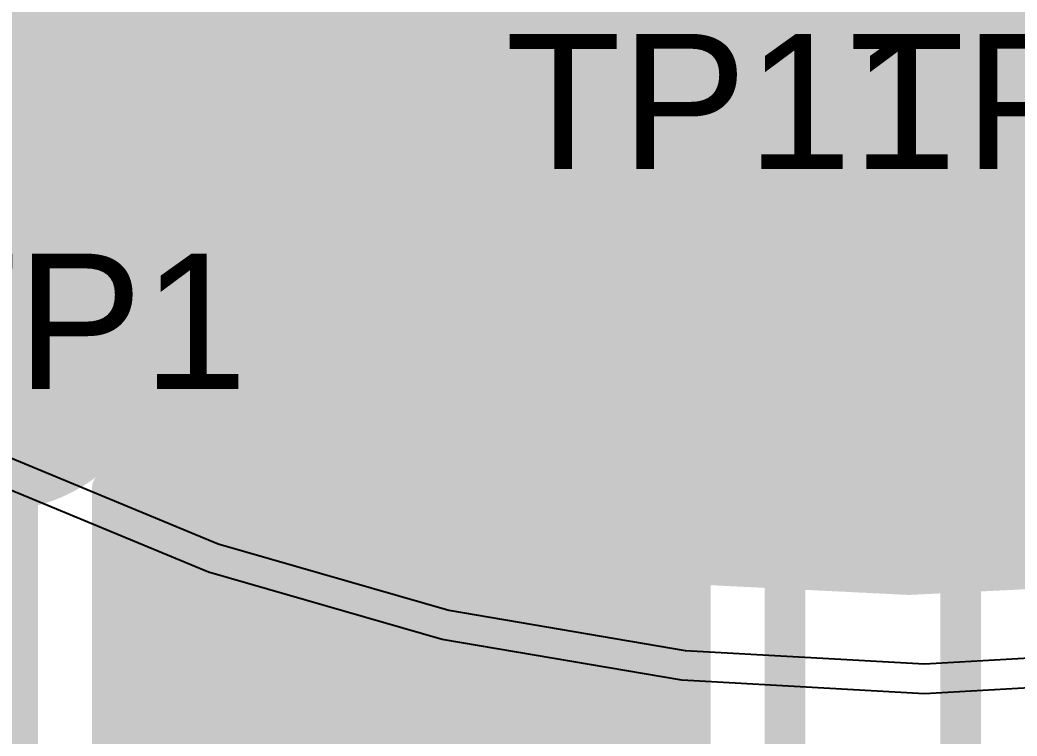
# Model space of a CAD drawing. Header units: inches. Extents: x 0 to 215, y 0 to 215.
# Drawn here: x 0.3173 to 0.4625, y 0.2854 to 0.3897 of the extents above; entities that cross this region are included whole.
import ezdxf

# ---------------------------------------------------------------- set-up
doc = ezdxf.new("R2010")
doc.units = ezdxf.units.IN
doc.header["$MEASUREMENT"] = 0
for name, color, linetype in [('BottomLayer', 5, 'Continuous'), ('BottomOverlay', 54, 'Continuous'), ('BottomPaste', 16, 'Continuous'), ('BottomSolder', 6, 'Continuous'), ('TopLayer', 1, 'Continuous'), ('TopOverlay', 2, 'Continuous'), ('TopPaste', 8, 'Continuous'), ('TopSolder', 216, 'Continuous')]:
    doc.layers.add(name, color=color, linetype=linetype)
doc.styles.add('Arial', font='', dxfattribs={"height": 0.2})
doc.styles.get('Arial').set_extended_font_data('Arial')

# ---------------------------------------------------------------- blocks, each defined once
blk = doc.blocks.new('T___P_____2')
at = {"layer": 'TopLayer'}
h = blk.add_hatch(color=1, dxfattribs=at)
edge = h.paths.add_edge_path()
edge.add_arc((0, 0), 0.01969, 0, 360)
at = {"layer": 'TopPaste'}
h = blk.add_hatch(color=8, dxfattribs=at)
edge = h.paths.add_edge_path()
edge.add_arc((0, 0), 0.01969, 0, 360)
at = {"layer": 'TopSolder'}
h = blk.add_hatch(color=216, dxfattribs=at)
edge = h.paths.add_edge_path()
edge.add_arc((0, 0), 0.02369, 0, 360)
blk = doc.blocks.new('BF82192__10')
at = {"layer": 'BottomLayer'}
blk.add_hatch(color=5, dxfattribs=at).paths.add_polyline_path([(-0.09803, -0.31102), (-0.09803, -0.27953), (-0.07441, -0.27953), (-0.07441, -0.31102)])
at = {"layer": 'BottomPaste'}
blk.add_hatch(color=16, dxfattribs=at).paths.add_polyline_path([(-0.09803, -0.31102), (-0.09803, -0.27953), (-0.07441, -0.27953), (-0.07441, -0.31102)])
at = {"layer": 'BottomSolder'}
blk.add_hatch(color=6, dxfattribs=at).paths.add_polyline_path([(-0.10203, -0.31502), (-0.10203, -0.27553), (-0.07041, -0.27553), (-0.07041, -0.31502)])
at = {"layer": 'BottomOverlay'}
blk.add_lwpolyline([(0.29565, -0.08636, 0.01, 0.01, -1), (-0.2949, -0.08636, 0.01, 0.01, 0)], format="xyseb", dxfattribs=at)
blk.add_lwpolyline([(0.29565, -0.08636, 0.01, 0.01, -1), (-0.2949, -0.08636, 0.01, 0.01, 0)], format="xyseb", dxfattribs=at)
blk = doc.blocks.new('T___P_____11')
at = {"layer": 'TopLayer'}
h = blk.add_hatch(color=1, dxfattribs=at)
edge = h.paths.add_edge_path()
edge.add_arc((0, 0), 0.01969, 0, 360)
at = {"layer": 'TopPaste'}
h = blk.add_hatch(color=8, dxfattribs=at)
edge = h.paths.add_edge_path()
edge.add_arc((0, 0), 0.01969, 0, 360)
at = {"layer": 'TopSolder'}
h = blk.add_hatch(color=216, dxfattribs=at)
edge = h.paths.add_edge_path()
edge.add_arc((0, 0), 0.02369, 0, 360)
blk = doc.blocks.new('T___P_____12')
at = {"layer": 'TopLayer'}
h = blk.add_hatch(color=1, dxfattribs=at)
edge = h.paths.add_edge_path()
edge.add_arc((0, 0), 0.01969, 0, 360)
at = {"layer": 'TopPaste'}
h = blk.add_hatch(color=8, dxfattribs=at)
edge = h.paths.add_edge_path()
edge.add_arc((0, 0), 0.01969, 0, 360)
at = {"layer": 'TopSolder'}
h = blk.add_hatch(color=216, dxfattribs=at)
edge = h.paths.add_edge_path()
edge.add_arc((0, 0), 0.02369, 0, 360)
blk = doc.blocks.new('____73')
at = {"layer": 'BottomLayer'}
for p, q in [((-0.10427, -0.37673), (-0.13698, -0.36318)), ((-0.07025, -0.38653), (-0.10427, -0.37673)), ((-0.03535, -0.39246), (-0.07025, -0.38653)), ((0, -0.39445), (-0.03535, -0.39246)), ((0.03535, -0.39246), (0, -0.39445))]:
    blk.add_line(p, q, dxfattribs=at)
at = {"layer": 'BottomSolder'}
for p, q in [((-0.13509, -0.35926), (-0.10283, -0.37262)), ((-0.13509, -0.35926), (-0.10283, -0.37262)), ((-0.10283, -0.37262), (-0.06928, -0.38229)), ((-0.10283, -0.37262), (-0.06928, -0.38229)), ((-0.06928, -0.38229), (-0.03486, -0.38814)), ((-0.06928, -0.38229), (-0.03486, -0.38814)), ((-0.03486, -0.38814), (0, -0.39009)), ((-0.03486, -0.38814), (0, -0.39009)), ((0, -0.39009), (0.03486, -0.38814)), ((0, -0.39009), (0.03486, -0.38814))]:
    blk.add_line(p, q, dxfattribs=at)

msp = doc.modelspace()

# ---------------------------------------------------------------- linework, layer by layer
at = {"layer": 'BottomLayer'}
for points in [[(0.34191, 0.37516, 0.005, 0.005, 0), (0.34191, 0.41953, 0.005, 0.005, 0)], [(0.37841, 0.37516, 0.005, 0.005, 0), (0.37841, 0.4122, 0.005, 0.005, 0)], [(0.36016, 0.37766, 0.01, 0.01, 0), (0.36016, 0.39735, 0.01, 0.01, 0)], [(0.2536, 0.38952, 0.005, 0.005, 0), (0.34191, 0.38952, 0.005, 0.005, 0)], [(0.37841, 0.38952, 0.005, 0.005, 0), (0.51435, 0.38952, 0.005, 0.005, 0)], [(0.2581, 0.38551, 0.005, 0.005, 0), (0.34191, 0.38551, 0.005, 0.005, 0)], [(0.37841, 0.38551, 0.005, 0.005, 0), (0.51435, 0.38551, 0.005, 0.005, 0)], [(0.26259, 0.38149, 0.005, 0.005, 0), (0.34191, 0.38149, 0.005, 0.005, 0)], [(0.37841, 0.38149, 0.005, 0.005, 0), (0.51435, 0.38149, 0.005, 0.005, 0)], [(0.26729, 0.37748, 0.005, 0.005, 0), (0.34191, 0.37748, 0.005, 0.005, 0)], [(0.37841, 0.37748, 0.005, 0.005, 0), (0.51435, 0.37748, 0.005, 0.005, 0)], [(0.34191, 0.37516, 0.005, 0.005, 0), (0.37841, 0.37516, 0.005, 0.005, 0)], [(0.27295, 0.37346, 0.005, 0.005, 0), (0.62505, 0.37346, 0.005, 0.005, 0)], [(0.27861, 0.36944, 0.005, 0.005, 0), (0.61939, 0.36944, 0.005, 0.005, 0)], [(0.28427, 0.36543, 0.005, 0.005, 0), (0.61373, 0.36543, 0.005, 0.005, 0)], [(0.28993, 0.36141, 0.005, 0.005, 0), (0.60807, 0.36141, 0.005, 0.005, 0)], [(0.29309, 0.35917, 0.005, 0.005, 0), (0.32185, 0.34328, 0.005, 0.005, 0)], [(0.2963, 0.3574, 0.005, 0.005, 0), (0.6017, 0.3574, 0.005, 0.005, 0)], [(0.30357, 0.35338, 0.005, 0.005, 0), (0.59443, 0.35338, 0.005, 0.005, 0)], [(0.31083, 0.34937, 0.005, 0.005, 0), (0.58717, 0.34937, 0.005, 0.005, 0)], [(0.3181, 0.34535, 0.005, 0.005, 0), (0.5799, 0.34535, 0.005, 0.005, 0)], [(0.32185, 0.34328, 0.005, 0.005, 0), (0.35221, 0.3307, 0.005, 0.005, 0)], [(0.32654, 0.34133, 0.005, 0.005, 0), (0.57146, 0.34133, 0.005, 0.005, 0)], [(0.33623, 0.33732, 0.005, 0.005, 0), (0.56177, 0.33732, 0.005, 0.005, 0)], [(0.34593, 0.3333, 0.005, 0.005, 0), (0.55207, 0.3333, 0.005, 0.005, 0)], [(0.35221, 0.3307, 0.005, 0.005, 0), (0.38379, 0.3216, 0.005, 0.005, 0)], [(0.35711, 0.32929, 0.005, 0.005, 0), (0.54089, 0.32929, 0.005, 0.005, 0)], [(0.37105, 0.32527, 0.005, 0.005, 0), (0.52695, 0.32527, 0.005, 0.005, 0)], [(0.38379, 0.3216, 0.005, 0.005, 0), (0.41619, 0.3161, 0.005, 0.005, 0)], [(0.38583, 0.32126, 0.005, 0.005, 0), (0.51217, 0.32126, 0.005, 0.005, 0)], [(0.40946, 0.31724, 0.005, 0.005, 0), (0.48854, 0.31724, 0.005, 0.005, 0)], [(0.41619, 0.3161, 0.005, 0.005, 0), (0.449, 0.31426, 0.005, 0.005, 0)], [(0.449, 0.31426, 0.005, 0.005, 0), (0.48181, 0.3161, 0.005, 0.005, 0)]]:
    msp.add_lwpolyline(points, format="xyseb", dxfattribs=at)
for points in [[(0.34066, 0.38952, 0.0025, 0.0025, 1), (0.34316, 0.38952, 0.0025, 0.0025, 1)], [(0.37716, 0.38952, 0.0025, 0.0025, 1), (0.37966, 0.38952, 0.0025, 0.0025, 1)], [(0.34066, 0.38551, 0.0025, 0.0025, 1), (0.34316, 0.38551, 0.0025, 0.0025, 1)], [(0.37716, 0.38551, 0.0025, 0.0025, 1), (0.37966, 0.38551, 0.0025, 0.0025, 1)], [(0.34066, 0.38149, 0.0025, 0.0025, 1), (0.34316, 0.38149, 0.0025, 0.0025, 1)], [(0.37716, 0.38149, 0.0025, 0.0025, 1), (0.37966, 0.38149, 0.0025, 0.0025, 1)], [(0.35766, 0.37766, 0.005, 0.005, 1), (0.36266, 0.37766, 0.005, 0.005, 1)], [(0.34066, 0.37748, 0.0025, 0.0025, 1), (0.34316, 0.37748, 0.0025, 0.0025, 1)], [(0.37716, 0.37748, 0.0025, 0.0025, 1), (0.37966, 0.37748, 0.0025, 0.0025, 1)], [(0.34066, 0.37516, 0.0025, 0.0025, 1), (0.34316, 0.37516, 0.0025, 0.0025, 1)], [(0.34066, 0.37516, 0.0025, 0.0025, 1), (0.34316, 0.37516, 0.0025, 0.0025, 1)], [(0.37716, 0.37516, 0.0025, 0.0025, 1), (0.37966, 0.37516, 0.0025, 0.0025, 1)], [(0.37716, 0.37516, 0.0025, 0.0025, 1), (0.37966, 0.37516, 0.0025, 0.0025, 1)], [(0.31685, 0.34535, 0.0025, 0.0025, 1), (0.31935, 0.34535, 0.0025, 0.0025, 1)], [(0.3206, 0.34328, 0.0025, 0.0025, 1), (0.3231, 0.34328, 0.0025, 0.0025, 1)], [(0.3206, 0.34328, 0.0025, 0.0025, 1), (0.3231, 0.34328, 0.0025, 0.0025, 1)], [(0.32529, 0.34133, 0.0025, 0.0025, 1), (0.32779, 0.34133, 0.0025, 0.0025, 1)], [(0.33498, 0.33732, 0.0025, 0.0025, 1), (0.33748, 0.33732, 0.0025, 0.0025, 1)], [(0.34468, 0.3333, 0.0025, 0.0025, 1), (0.34718, 0.3333, 0.0025, 0.0025, 1)], [(0.35096, 0.3307, 0.0025, 0.0025, 1), (0.35346, 0.3307, 0.0025, 0.0025, 1)], [(0.35096, 0.3307, 0.0025, 0.0025, 1), (0.35346, 0.3307, 0.0025, 0.0025, 1)], [(0.35586, 0.32929, 0.0025, 0.0025, 1), (0.35836, 0.32929, 0.0025, 0.0025, 1)], [(0.3698, 0.32527, 0.0025, 0.0025, 1), (0.3723, 0.32527, 0.0025, 0.0025, 1)], [(0.38254, 0.3216, 0.0025, 0.0025, 1), (0.38504, 0.3216, 0.0025, 0.0025, 1)], [(0.38254, 0.3216, 0.0025, 0.0025, 1), (0.38504, 0.3216, 0.0025, 0.0025, 1)], [(0.38458, 0.32126, 0.0025, 0.0025, 1), (0.38708, 0.32126, 0.0025, 0.0025, 1)], [(0.40821, 0.31724, 0.0025, 0.0025, 1), (0.41071, 0.31724, 0.0025, 0.0025, 1)], [(0.41494, 0.3161, 0.0025, 0.0025, 1), (0.41744, 0.3161, 0.0025, 0.0025, 1)], [(0.41494, 0.3161, 0.0025, 0.0025, 1), (0.41744, 0.3161, 0.0025, 0.0025, 1)], [(0.44775, 0.31426, 0.0025, 0.0025, 1), (0.45025, 0.31426, 0.0025, 0.0025, 1)], [(0.44775, 0.31426, 0.0025, 0.0025, 1), (0.45025, 0.31426, 0.0025, 0.0025, 1)]]:
    msp.add_lwpolyline(points, format="xyseb", close=True, dxfattribs=at)
at = {"layer": 'TopLayer'}
for points in [[(0.407, 0.374, 0.00591, 0.00591, 0), (0.407, 0.406, 0.00591, 0.00591, 0)], [(0.45197, 0.38003, 0.00591, 0.00591, 0), (0.45197, 0.40503, 0.00591, 0.00591, 0)], [(0.41346, 0.34869, 0.005, 0.005, -0.866607), (0.39367, 0.39647, 0.005, 0.005, 0)], [(0.23928, 0.38952, 0.005, 0.005, 0), (0.38599, 0.38952, 0.005, 0.005, 0)], [(0.23928, 0.38551, 0.005, 0.005, 0), (0.38355, 0.38551, 0.005, 0.005, 0)], [(0.23928, 0.38149, 0.005, 0.005, 0), (0.38198, 0.38149, 0.005, 0.005, 0)], [(0.45197, 0.38003, 0.00787, 0.00787, 0), (0.458, 0.374, 0.00787, 0.00787, 0)], [(0.23928, 0.37748, 0.005, 0.005, 0), (0.38111, 0.37748, 0.005, 0.005, 0)], [(0.45428, 0.37028, 0.00787, 0.00787, 0), (0.458, 0.374, 0.00787, 0.00787, 0)], [(0.407, 0.374, 0.00591, 0.00591, 0), (0.42869, 0.35231, 0.00591, 0.00591, 0)], [(0.23928, 0.37346, 0.005, 0.005, 0), (0.38088, 0.37346, 0.005, 0.005, 0)], [(0.45428, 0.20209, 0.00591, 0.00591, 0), (0.45428, 0.37028, 0.00591, 0.00591, 0)], [(0.23928, 0.36944, 0.005, 0.005, 0), (0.38128, 0.36944, 0.005, 0.005, 0)], [(0.29772, 0.32157, 0.005, 0.005, -1.591809), (0.34012, 0.342, 0.005, 0.005, 0)], [(0.32555, 0.36543, 0.005, 0.005, 0), (0.38232, 0.36543, 0.005, 0.005, 0)], [(0.33148, 0.36141, 0.005, 0.005, 0), (0.38411, 0.36141, 0.005, 0.005, 0)], [(0.3351, 0.3574, 0.005, 0.005, 0), (0.38683, 0.3574, 0.005, 0.005, 0)], [(0.33751, 0.35338, 0.005, 0.005, 0), (0.39096, 0.35338, 0.005, 0.005, 0)], [(0.42869, 0.20209, 0.00591, 0.00591, 0), (0.42869, 0.35231, 0.00591, 0.00591, 0)], [(0.33906, 0.34937, 0.005, 0.005, 0), (0.39831, 0.34937, 0.005, 0.005, 0)], [(0.41537, 0.24002, 0.005, 0.005, 0), (0.41537, 0.34679, 0.005, 0.005, 0)], [(0.314, 0.275, 0.01181, 0.01181, 0), (0.314, 0.342, 0.01181, 0.01181, 0)], [(0.33991, 0.34535, 0.005, 0.005, 0), (0.41537, 0.34535, 0.005, 0.005, 0)], [(0.34012, 0.342, 0.005, 0.005, -0.228338), (0.33028, 0.32157, 0.005, 0.005, 0)], [(0.34011, 0.34133, 0.005, 0.005, 0), (0.41537, 0.34133, 0.005, 0.005, 0)], [(0.3397, 0.33732, 0.005, 0.005, 0), (0.41537, 0.33732, 0.005, 0.005, 0)], [(0.33863, 0.3333, 0.005, 0.005, 0), (0.41537, 0.3333, 0.005, 0.005, 0)], [(0.33682, 0.32929, 0.005, 0.005, 0), (0.41537, 0.32929, 0.005, 0.005, 0)], [(0.33406, 0.32527, 0.005, 0.005, 0), (0.41537, 0.32527, 0.005, 0.005, 0)], [(0.33028, 0.28174, 0.005, 0.005, 0), (0.33028, 0.32157, 0.005, 0.005, 0)], [(0.33028, 0.32126, 0.005, 0.005, 0), (0.41537, 0.32126, 0.005, 0.005, 0)], [(0.33028, 0.31724, 0.005, 0.005, 0), (0.41537, 0.31724, 0.005, 0.005, 0)], [(0.33028, 0.31322, 0.005, 0.005, 0), (0.41537, 0.31322, 0.005, 0.005, 0)], [(0.33028, 0.30921, 0.005, 0.005, 0), (0.41537, 0.30921, 0.005, 0.005, 0)], [(0.33028, 0.30519, 0.005, 0.005, 0), (0.41537, 0.30519, 0.005, 0.005, 0)], [(0.33028, 0.30118, 0.005, 0.005, 0), (0.41537, 0.30118, 0.005, 0.005, 0)], [(0.33028, 0.29716, 0.005, 0.005, 0), (0.41537, 0.29716, 0.005, 0.005, 0)], [(0.33028, 0.29315, 0.005, 0.005, 0), (0.41537, 0.29315, 0.005, 0.005, 0)], [(0.33028, 0.28913, 0.005, 0.005, 0), (0.41537, 0.28913, 0.005, 0.005, 0)], [(0.33028, 0.28511, 0.005, 0.005, 0), (0.41537, 0.28511, 0.005, 0.005, 0)]]:
    msp.add_lwpolyline(points, format="xyseb", dxfattribs=at)
for points in [[(0.38474, 0.38952, 0.0025, 0.0025, 1), (0.38724, 0.38952, 0.0025, 0.0025, 1)], [(0.3823, 0.38551, 0.0025, 0.0025, 1), (0.3848, 0.38551, 0.0025, 0.0025, 1)], [(0.38073, 0.38149, 0.0025, 0.0025, 1), (0.38323, 0.38149, 0.0025, 0.0025, 1)], [(0.45, 0.38003, 0.00394, 0.00394, 1), (0.45394, 0.38003, 0.00394, 0.00394, 1)], [(0.4505, 0.38003, 0.00295, 0.00295, 1), (0.45345, 0.38003, 0.00295, 0.00295, 1)], [(0.37986, 0.37748, 0.0025, 0.0025, 1), (0.38236, 0.37748, 0.0025, 0.0025, 1)], [(0.45603, 0.374, 0.00394, 0.00394, 1), (0.45997, 0.374, 0.00394, 0.00394, 1)], [(0.45603, 0.374, 0.00394, 0.00394, 1), (0.45997, 0.374, 0.00394, 0.00394, 1)], [(0.40552, 0.374, 0.00295, 0.00295, 1), (0.40848, 0.374, 0.00295, 0.00295, 1)], [(0.40552, 0.374, 0.00295, 0.00295, 1), (0.40848, 0.374, 0.00295, 0.00295, 1)], [(0.37963, 0.37346, 0.0025, 0.0025, 1), (0.38213, 0.37346, 0.0025, 0.0025, 1)], [(0.45231, 0.37028, 0.00394, 0.00394, 1), (0.45625, 0.37028, 0.00394, 0.00394, 1)], [(0.45281, 0.37028, 0.00295, 0.00295, 1), (0.45576, 0.37028, 0.00295, 0.00295, 1)], [(0.38003, 0.36944, 0.0025, 0.0025, 1), (0.38253, 0.36944, 0.0025, 0.0025, 1)], [(0.3243, 0.36543, 0.0025, 0.0025, 1), (0.3268, 0.36543, 0.0025, 0.0025, 1)], [(0.38107, 0.36543, 0.0025, 0.0025, 1), (0.38357, 0.36543, 0.0025, 0.0025, 1)], [(0.33023, 0.36141, 0.0025, 0.0025, 1), (0.33273, 0.36141, 0.0025, 0.0025, 1)], [(0.38286, 0.36141, 0.0025, 0.0025, 1), (0.38536, 0.36141, 0.0025, 0.0025, 1)], [(0.33385, 0.3574, 0.0025, 0.0025, 1), (0.33635, 0.3574, 0.0025, 0.0025, 1)], [(0.38558, 0.3574, 0.0025, 0.0025, 1), (0.38808, 0.3574, 0.0025, 0.0025, 1)], [(0.33626, 0.35338, 0.0025, 0.0025, 1), (0.33876, 0.35338, 0.0025, 0.0025, 1)], [(0.38971, 0.35338, 0.0025, 0.0025, 1), (0.39221, 0.35338, 0.0025, 0.0025, 1)], [(0.42722, 0.35231, 0.00295, 0.00295, 1), (0.43017, 0.35231, 0.00295, 0.00295, 1)], [(0.42722, 0.35231, 0.00295, 0.00295, 1), (0.43017, 0.35231, 0.00295, 0.00295, 1)], [(0.33781, 0.34937, 0.0025, 0.0025, 1), (0.34031, 0.34937, 0.0025, 0.0025, 1)], [(0.39706, 0.34937, 0.0025, 0.0025, 1), (0.39956, 0.34937, 0.0025, 0.0025, 1)], [(0.41221, 0.34869, 0.0025, 0.0025, 1), (0.41471, 0.34869, 0.0025, 0.0025, 1)], [(0.41412, 0.34679, 0.0025, 0.0025, 1), (0.41662, 0.34679, 0.0025, 0.0025, 1)], [(0.31105, 0.342, 0.00591, 0.00591, 1), (0.31695, 0.342, 0.00591, 0.00591, 1)], [(0.33866, 0.34535, 0.0025, 0.0025, 1), (0.34116, 0.34535, 0.0025, 0.0025, 1)], [(0.41412, 0.34535, 0.0025, 0.0025, 1), (0.41662, 0.34535, 0.0025, 0.0025, 1)], [(0.33887, 0.342, 0.0025, 0.0025, 1), (0.34137, 0.342, 0.0025, 0.0025, 1)], [(0.33887, 0.342, 0.0025, 0.0025, 1), (0.34137, 0.342, 0.0025, 0.0025, 1)], [(0.33886, 0.34133, 0.0025, 0.0025, 1), (0.34136, 0.34133, 0.0025, 0.0025, 1)], [(0.41412, 0.34133, 0.0025, 0.0025, 1), (0.41662, 0.34133, 0.0025, 0.0025, 1)], [(0.33845, 0.33732, 0.0025, 0.0025, 1), (0.34095, 0.33732, 0.0025, 0.0025, 1)], [(0.41412, 0.33732, 0.0025, 0.0025, 1), (0.41662, 0.33732, 0.0025, 0.0025, 1)], [(0.33738, 0.3333, 0.0025, 0.0025, 1), (0.33988, 0.3333, 0.0025, 0.0025, 1)], [(0.41412, 0.3333, 0.0025, 0.0025, 1), (0.41662, 0.3333, 0.0025, 0.0025, 1)], [(0.33557, 0.32929, 0.0025, 0.0025, 1), (0.33807, 0.32929, 0.0025, 0.0025, 1)], [(0.41412, 0.32929, 0.0025, 0.0025, 1), (0.41662, 0.32929, 0.0025, 0.0025, 1)], [(0.33281, 0.32527, 0.0025, 0.0025, 1), (0.33531, 0.32527, 0.0025, 0.0025, 1)], [(0.41412, 0.32527, 0.0025, 0.0025, 1), (0.41662, 0.32527, 0.0025, 0.0025, 1)], [(0.32903, 0.32157, 0.0025, 0.0025, 1), (0.33153, 0.32157, 0.0025, 0.0025, 1)], [(0.32903, 0.32157, 0.0025, 0.0025, 1), (0.33153, 0.32157, 0.0025, 0.0025, 1)], [(0.32903, 0.32126, 0.0025, 0.0025, 1), (0.33153, 0.32126, 0.0025, 0.0025, 1)], [(0.41412, 0.32126, 0.0025, 0.0025, 1), (0.41662, 0.32126, 0.0025, 0.0025, 1)], [(0.32903, 0.31724, 0.0025, 0.0025, 1), (0.33153, 0.31724, 0.0025, 0.0025, 1)], [(0.41412, 0.31724, 0.0025, 0.0025, 1), (0.41662, 0.31724, 0.0025, 0.0025, 1)], [(0.32903, 0.31322, 0.0025, 0.0025, 1), (0.33153, 0.31322, 0.0025, 0.0025, 1)], [(0.41412, 0.31322, 0.0025, 0.0025, 1), (0.41662, 0.31322, 0.0025, 0.0025, 1)], [(0.32903, 0.30921, 0.0025, 0.0025, 1), (0.33153, 0.30921, 0.0025, 0.0025, 1)], [(0.41412, 0.30921, 0.0025, 0.0025, 1), (0.41662, 0.30921, 0.0025, 0.0025, 1)], [(0.32903, 0.30519, 0.0025, 0.0025, 1), (0.33153, 0.30519, 0.0025, 0.0025, 1)], [(0.41412, 0.30519, 0.0025, 0.0025, 1), (0.41662, 0.30519, 0.0025, 0.0025, 1)], [(0.32903, 0.30118, 0.0025, 0.0025, 1), (0.33153, 0.30118, 0.0025, 0.0025, 1)], [(0.41412, 0.30118, 0.0025, 0.0025, 1), (0.41662, 0.30118, 0.0025, 0.0025, 1)], [(0.32903, 0.29716, 0.0025, 0.0025, 1), (0.33153, 0.29716, 0.0025, 0.0025, 1)], [(0.41412, 0.29716, 0.0025, 0.0025, 1), (0.41662, 0.29716, 0.0025, 0.0025, 1)], [(0.32903, 0.29315, 0.0025, 0.0025, 1), (0.33153, 0.29315, 0.0025, 0.0025, 1)], [(0.41412, 0.29315, 0.0025, 0.0025, 1), (0.41662, 0.29315, 0.0025, 0.0025, 1)], [(0.32903, 0.28913, 0.0025, 0.0025, 1), (0.33153, 0.28913, 0.0025, 0.0025, 1)], [(0.41412, 0.28913, 0.0025, 0.0025, 1), (0.41662, 0.28913, 0.0025, 0.0025, 1)], [(0.32903, 0.28511, 0.0025, 0.0025, 1), (0.33153, 0.28511, 0.0025, 0.0025, 1)], [(0.41412, 0.28511, 0.0025, 0.0025, 1), (0.41662, 0.28511, 0.0025, 0.0025, 1)]]:
    msp.add_lwpolyline(points, format="xyseb", close=True, dxfattribs=at)

# ---------------------------------------------------------------- block references
for name, p in [('____73', (0.449, 0.68605)), ('BF82192__10', (0.44638, 0.69262))]:
    msp.add_blockref(name, p)
for name, p, rotation in [('T___P_____11', (0.407, 0.374), 270), ('T___P_____12', (0.458, 0.374), 270), ('T___P_____2', (0.314, 0.342), 180)]:
    msp.add_blockref(name, p, dxfattribs=dict(rotation=rotation))

# ---------------------------------------------------------------- texts
at = {"layer": 'TopOverlay', "style": 'Arial'}
for s, p in [('TP11', (0.388, 0.368)), ('TP10', (0.438, 0.368)), ('TP1', (0.3, 0.336))]:
    msp.add_text(s, height=0.019685, dxfattribs=at).set_placement(p)

doc.saveas('drawing.dxf')
